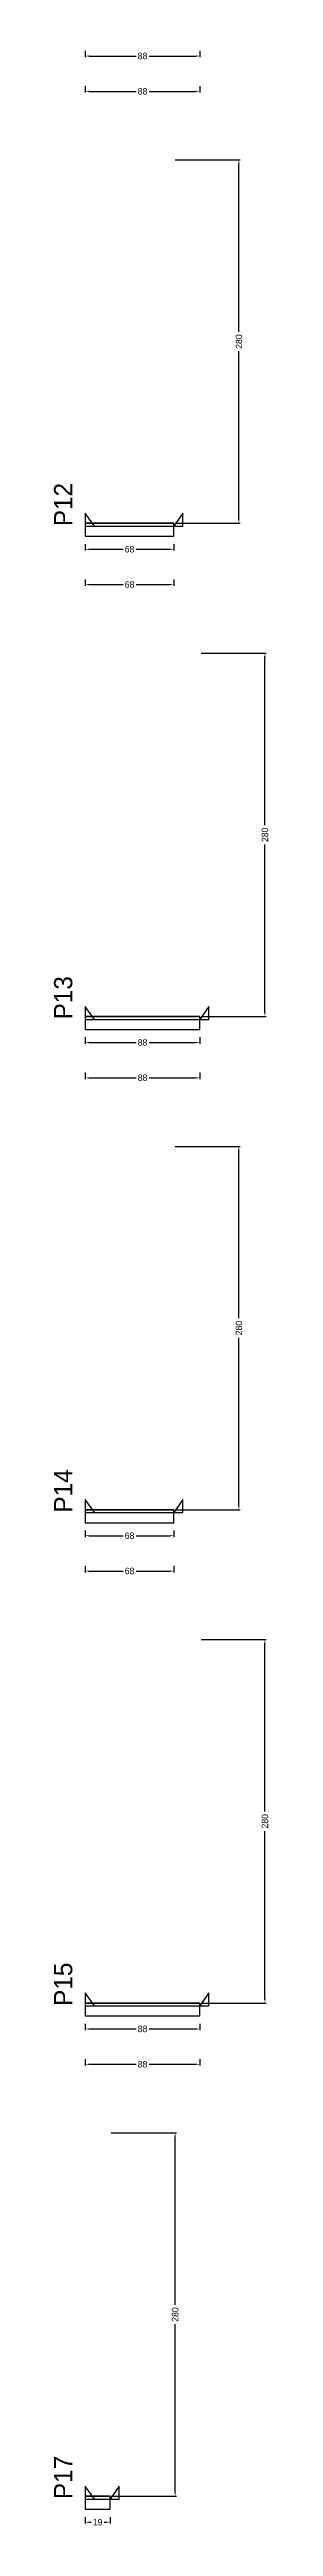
# Model space of a CAD drawing. Header units: centimetres. Extents: x -10500 to 4141, y -7986 to 295.
# Drawn here: x 3976 to 4141, y -5721 to -3813 of the extents above; entities that cross this region are included whole.
import ezdxf

# ---------------------------------------------------------------- set-up
doc = ezdxf.new("R2010")
doc.units = ezdxf.units.CM
for name, color, linetype in [('NOMENCLATURA', 7, 'Continuous'), ('SARR_2.2x10', 60, 'Continuous'), ('SARR_2.2x7', 40, 'Continuous')]:
    doc.layers.add(name, color=color, linetype=linetype)
doc.dimstyles.new('PAINEL-NOVA', dxfattribs={"dimtxt": 5, "dimasz": 3, "dimexe": 1, "dimexo": 1, "dimgap": 1, "dimtad": 1, "dimcen": 2.5, "dimazin": 3, "dimtfac": 1, "dimtmove": 0, "dimatfit": 3})

# ---------------------------------------------------------------- blocks, each defined once
blk = doc.blocks.new('_CLOSEDFILLED')
at = {"color": 0, "linetype": 'BYBLOCK'}
blk.add_solid([(-1, 0.16), (0, 0), (-1, -0.16)], dxfattribs=at)
blk = doc.blocks.new('*D281')
for p, q in [((4000, -3813.8), (4000, -3818.8)), ((4088, -3813.8), (4088, -3818.8)), ((4003, -3817.8), (4039, -3817.8)), ((4049, -3817.8), (4085, -3817.8))]:
    blk.add_line(p, q)
at = {"layer": 'Defpoints'}
for p in [(4000, -3812.8), (4088, -3812.8), (4000, -3817.8)]:
    blk.add_point(p, dxfattribs=at)
at = {"layer": 'SARR_2.2x10', "xscale": 3, "yscale": 3, "rotation": 180}
blk.add_blockref('_CLOSEDFILLED', (4000, -3817.8), dxfattribs=at)
at = {"layer": 'SARR_2.2x10', "xscale": 3, "yscale": 3}
blk.add_blockref('_CLOSEDFILLED', (4088, -3817.8), dxfattribs=at)
at = {"layer": 'SARR_2.2x10', "insert": (4044, -3817.8), "char_height": 5, "attachment_point": 5}
blk.add_mtext('88', dxfattribs=at)
blk = doc.blocks.new('*D286')
for p, q in [((4000, -3841), (4000, -3846)), ((4003, -3845), (4039, -3845)), ((4049, -3845), (4085, -3845)), ((4088, -3841), (4088, -3846))]:
    blk.add_line(p, q)
at = {"layer": 'Defpoints'}
for p in [(4000, -3840), (4000, -3845), (4088, -3840)]:
    blk.add_point(p, dxfattribs=at)
at = {"layer": 'SARR_2.2x10', "xscale": 3, "yscale": 3, "rotation": 180}
blk.add_blockref('_CLOSEDFILLED', (4000, -3845), dxfattribs=at)
at = {"layer": 'SARR_2.2x10', "xscale": 3, "yscale": 3}
blk.add_blockref('_CLOSEDFILLED', (4088, -3845), dxfattribs=at)
at = {"layer": 'SARR_2.2x10', "insert": (4044, -3845), "char_height": 5, "attachment_point": 5}
blk.add_mtext('88', dxfattribs=at)
blk = doc.blocks.new('*D307')
for p, q in [((4000, -4193.8), (4000, -4198.8)), ((4003, -4197.8), (4029, -4197.8)), ((4039, -4197.8), (4065, -4197.8)), ((4068, -4193.8), (4068, -4198.8))]:
    blk.add_line(p, q)
at = {"layer": 'Defpoints'}
for p in [(4000, -4192.8), (4000, -4197.8), (4068, -4192.8)]:
    blk.add_point(p, dxfattribs=at)
at = {"layer": 'SARR_2.2x10', "xscale": 3, "yscale": 3, "rotation": 180}
blk.add_blockref('_CLOSEDFILLED', (4000, -4197.8), dxfattribs=at)
at = {"layer": 'SARR_2.2x10', "xscale": 3, "yscale": 3}
blk.add_blockref('_CLOSEDFILLED', (4068, -4197.8), dxfattribs=at)
at = {"layer": 'SARR_2.2x10', "insert": (4034, -4197.8), "char_height": 5, "attachment_point": 5}
blk.add_mtext('68', dxfattribs=at)
blk = doc.blocks.new('*D308')
for p, q in [((4069, -3897.8), (4119, -3897.8)), ((4118, -4030.3), (4118, -3900.8)), ((4118, -4174.8), (4118, -4045.3)), ((4069, -4177.8), (4119, -4177.8))]:
    blk.add_line(p, q)
at = {"layer": 'Defpoints'}
for p in [(4068, -3897.8), (4068, -4177.8), (4118, -4177.8)]:
    blk.add_point(p, dxfattribs=at)
at = {"layer": 'SARR_2.2x10', "xscale": 3, "yscale": 3}
for p, rotation in [((4118, -3897.8), 90), ((4118, -4177.8), 270)]:
    blk.add_blockref('_CLOSEDFILLED', p, dxfattribs=dict(at, rotation=rotation))
at = {"layer": 'SARR_2.2x10', "insert": (4118, -4037.8), "char_height": 5, "attachment_point": 5, "rotation": 90}
blk.add_mtext('280', dxfattribs=at)
blk = doc.blocks.new('*D309')
for p, q in [((4069, -3897.8), (4119, -3897.8)), ((4118, -4030.3), (4118, -3900.8)), ((4118, -4174.8), (4118, -4045.3)), ((4069, -4177.8), (4119, -4177.8))]:
    blk.add_line(p, q)
at = {"layer": 'Defpoints'}
for p in [(4068, -3897.8), (4068, -4177.8), (4118, -4177.8)]:
    blk.add_point(p, dxfattribs=at)
at = {"layer": 'SARR_2.2x10', "xscale": 3, "yscale": 3}
for p, rotation in [((4118, -3897.8), 90), ((4118, -4177.8), 270)]:
    blk.add_blockref('_CLOSEDFILLED', p, dxfattribs=dict(at, rotation=rotation))
at = {"layer": 'SARR_2.2x10', "insert": (4118, -4037.8), "char_height": 5, "attachment_point": 5, "rotation": 90}
blk.add_mtext('280', dxfattribs=at)
blk = doc.blocks.new('*D310')
for p, q in [((4069, -3897.8), (4119, -3897.8)), ((4118, -4030.3), (4118, -3900.8)), ((4118, -4174.8), (4118, -4045.3)), ((4069, -4177.8), (4119, -4177.8))]:
    blk.add_line(p, q)
at = {"layer": 'Defpoints'}
for p in [(4068, -3897.8), (4068, -4177.8), (4118, -4177.8)]:
    blk.add_point(p, dxfattribs=at)
at = {"layer": 'SARR_2.2x10', "xscale": 3, "yscale": 3}
for p, rotation in [((4118, -3897.8), 90), ((4118, -4177.8), 270)]:
    blk.add_blockref('_CLOSEDFILLED', p, dxfattribs=dict(at, rotation=rotation))
at = {"layer": 'SARR_2.2x10', "insert": (4118, -4037.8), "char_height": 5, "attachment_point": 5, "rotation": 90}
blk.add_mtext('280', dxfattribs=at)
blk = doc.blocks.new('*D311')
for p, q in [((4069, -3897.8), (4119, -3897.8)), ((4118, -4030.3), (4118, -3900.8)), ((4118, -4174.8), (4118, -4045.3)), ((4069, -4177.8), (4119, -4177.8))]:
    blk.add_line(p, q)
at = {"layer": 'Defpoints'}
for p in [(4068, -3897.8), (4068, -4177.8), (4118, -4177.8)]:
    blk.add_point(p, dxfattribs=at)
at = {"layer": 'SARR_2.2x10', "xscale": 3, "yscale": 3}
for p, rotation in [((4118, -3897.8), 90), ((4118, -4177.8), 270)]:
    blk.add_blockref('_CLOSEDFILLED', p, dxfattribs=dict(at, rotation=rotation))
at = {"layer": 'SARR_2.2x10', "insert": (4118, -4037.8), "char_height": 5, "attachment_point": 5, "rotation": 90}
blk.add_mtext('280', dxfattribs=at)
blk = doc.blocks.new('*D312')
for p, q in [((4000, -4221), (4000, -4226)), ((4003, -4225), (4029, -4225)), ((4039, -4225), (4065, -4225)), ((4068, -4221), (4068, -4226))]:
    blk.add_line(p, q)
at = {"layer": 'Defpoints'}
for p in [(4000, -4220), (4000, -4225), (4068, -4220)]:
    blk.add_point(p, dxfattribs=at)
at = {"layer": 'SARR_2.2x10', "xscale": 3, "yscale": 3, "rotation": 180}
blk.add_blockref('_CLOSEDFILLED', (4000, -4225), dxfattribs=at)
at = {"layer": 'SARR_2.2x10', "xscale": 3, "yscale": 3}
blk.add_blockref('_CLOSEDFILLED', (4068, -4225), dxfattribs=at)
at = {"layer": 'SARR_2.2x10', "insert": (4034, -4225), "char_height": 5, "attachment_point": 5}
blk.add_mtext('68', dxfattribs=at)
blk = doc.blocks.new('GRA-E')
at = {"layer": 'SARR_2.2x7'}
blk.add_lwpolyline([(0, 0), (7, 0), (0, 10)], close=True, dxfattribs=at)
blk = doc.blocks.new('GRA-D')
at = {"layer": 'SARR_2.2x7'}
blk.add_lwpolyline([(0, 0), (7, 0), (7, 10)], close=True, dxfattribs=at)
blk = doc.blocks.new('*D333')
for p, q in [((4000, -4573.8), (4000, -4578.8)), ((4003, -4577.8), (4039, -4577.8)), ((4049, -4577.8), (4085, -4577.8)), ((4088, -4573.8), (4088, -4578.8))]:
    blk.add_line(p, q)
at = {"layer": 'Defpoints'}
for p in [(4000, -4572.8), (4000, -4577.8), (4088, -4572.8)]:
    blk.add_point(p, dxfattribs=at)
at = {"layer": 'SARR_2.2x10', "xscale": 3, "yscale": 3, "rotation": 180}
blk.add_blockref('_CLOSEDFILLED', (4000, -4577.8), dxfattribs=at)
at = {"layer": 'SARR_2.2x10', "xscale": 3, "yscale": 3}
blk.add_blockref('_CLOSEDFILLED', (4088, -4577.8), dxfattribs=at)
at = {"layer": 'SARR_2.2x10', "insert": (4044, -4577.8), "char_height": 5, "attachment_point": 5}
blk.add_mtext('88', dxfattribs=at)
blk = doc.blocks.new('*D334')
for p, q in [((4089, -4277.8), (4139, -4277.8)), ((4138, -4410.3), (4138, -4280.8)), ((4138, -4554.8), (4138, -4425.3)), ((4089, -4557.8), (4139, -4557.8))]:
    blk.add_line(p, q)
at = {"layer": 'Defpoints'}
for p in [(4088, -4277.8), (4088, -4557.8), (4138, -4557.8)]:
    blk.add_point(p, dxfattribs=at)
at = {"layer": 'SARR_2.2x10', "xscale": 3, "yscale": 3}
for p, rotation in [((4138, -4277.8), 90), ((4138, -4557.8), 270)]:
    blk.add_blockref('_CLOSEDFILLED', p, dxfattribs=dict(at, rotation=rotation))
at = {"layer": 'SARR_2.2x10', "insert": (4138, -4417.8), "char_height": 5, "attachment_point": 5, "rotation": 90}
blk.add_mtext('280', dxfattribs=at)
blk = doc.blocks.new('*D335')
for p, q in [((4089, -4277.8), (4139, -4277.8)), ((4138, -4410.3), (4138, -4280.8)), ((4138, -4554.8), (4138, -4425.3)), ((4089, -4557.8), (4139, -4557.8))]:
    blk.add_line(p, q)
at = {"layer": 'Defpoints'}
for p in [(4088, -4277.8), (4088, -4557.8), (4138, -4557.8)]:
    blk.add_point(p, dxfattribs=at)
at = {"layer": 'SARR_2.2x10', "xscale": 3, "yscale": 3}
for p, rotation in [((4138, -4277.8), 90), ((4138, -4557.8), 270)]:
    blk.add_blockref('_CLOSEDFILLED', p, dxfattribs=dict(at, rotation=rotation))
at = {"layer": 'SARR_2.2x10', "insert": (4138, -4417.8), "char_height": 5, "attachment_point": 5, "rotation": 90}
blk.add_mtext('280', dxfattribs=at)
blk = doc.blocks.new('*D336')
for p, q in [((4089, -4277.8), (4139, -4277.8)), ((4138, -4410.3), (4138, -4280.8)), ((4138, -4554.8), (4138, -4425.3)), ((4089, -4557.8), (4139, -4557.8))]:
    blk.add_line(p, q)
at = {"layer": 'Defpoints'}
for p in [(4088, -4277.8), (4088, -4557.8), (4138, -4557.8)]:
    blk.add_point(p, dxfattribs=at)
at = {"layer": 'SARR_2.2x10', "xscale": 3, "yscale": 3}
for p, rotation in [((4138, -4277.8), 90), ((4138, -4557.8), 270)]:
    blk.add_blockref('_CLOSEDFILLED', p, dxfattribs=dict(at, rotation=rotation))
at = {"layer": 'SARR_2.2x10', "insert": (4138, -4417.8), "char_height": 5, "attachment_point": 5, "rotation": 90}
blk.add_mtext('280', dxfattribs=at)
blk = doc.blocks.new('*D337')
for p, q in [((4089, -4277.8), (4139, -4277.8)), ((4138, -4410.3), (4138, -4280.8)), ((4138, -4554.8), (4138, -4425.3)), ((4089, -4557.8), (4139, -4557.8))]:
    blk.add_line(p, q)
at = {"layer": 'Defpoints'}
for p in [(4088, -4277.8), (4088, -4557.8), (4138, -4557.8)]:
    blk.add_point(p, dxfattribs=at)
at = {"layer": 'SARR_2.2x10', "xscale": 3, "yscale": 3}
for p, rotation in [((4138, -4277.8), 90), ((4138, -4557.8), 270)]:
    blk.add_blockref('_CLOSEDFILLED', p, dxfattribs=dict(at, rotation=rotation))
at = {"layer": 'SARR_2.2x10', "insert": (4138, -4417.8), "char_height": 5, "attachment_point": 5, "rotation": 90}
blk.add_mtext('280', dxfattribs=at)
blk = doc.blocks.new('*D338')
for p, q in [((4000, -4601), (4000, -4606)), ((4003, -4605), (4039, -4605)), ((4049, -4605), (4085, -4605)), ((4088, -4601), (4088, -4606))]:
    blk.add_line(p, q)
at = {"layer": 'Defpoints'}
for p in [(4000, -4600), (4000, -4605), (4088, -4600)]:
    blk.add_point(p, dxfattribs=at)
at = {"layer": 'SARR_2.2x10', "xscale": 3, "yscale": 3, "rotation": 180}
blk.add_blockref('_CLOSEDFILLED', (4000, -4605), dxfattribs=at)
at = {"layer": 'SARR_2.2x10', "xscale": 3, "yscale": 3}
blk.add_blockref('_CLOSEDFILLED', (4088, -4605), dxfattribs=at)
at = {"layer": 'SARR_2.2x10', "insert": (4044, -4605), "char_height": 5, "attachment_point": 5}
blk.add_mtext('88', dxfattribs=at)
blk = doc.blocks.new('*D359')
for p, q in [((4000, -4953.8), (4000, -4958.8)), ((4003, -4957.8), (4029, -4957.8)), ((4039, -4957.8), (4065, -4957.8)), ((4068, -4953.8), (4068, -4958.8))]:
    blk.add_line(p, q)
at = {"layer": 'Defpoints'}
for p in [(4000, -4952.8), (4000, -4957.8), (4068, -4952.8)]:
    blk.add_point(p, dxfattribs=at)
at = {"layer": 'SARR_2.2x10', "xscale": 3, "yscale": 3, "rotation": 180}
blk.add_blockref('_CLOSEDFILLED', (4000, -4957.8), dxfattribs=at)
at = {"layer": 'SARR_2.2x10', "xscale": 3, "yscale": 3}
blk.add_blockref('_CLOSEDFILLED', (4068, -4957.8), dxfattribs=at)
at = {"layer": 'SARR_2.2x10', "insert": (4034, -4957.8), "char_height": 5, "attachment_point": 5}
blk.add_mtext('68', dxfattribs=at)
blk = doc.blocks.new('*D360')
for p, q in [((4069, -4657.8), (4119, -4657.8)), ((4118, -4790.3), (4118, -4660.8)), ((4118, -4934.8), (4118, -4805.3)), ((4069, -4937.8), (4119, -4937.8))]:
    blk.add_line(p, q)
at = {"layer": 'Defpoints'}
for p in [(4068, -4657.8), (4068, -4937.8), (4118, -4937.8)]:
    blk.add_point(p, dxfattribs=at)
at = {"layer": 'SARR_2.2x10', "xscale": 3, "yscale": 3}
for p, rotation in [((4118, -4657.8), 90), ((4118, -4937.8), 270)]:
    blk.add_blockref('_CLOSEDFILLED', p, dxfattribs=dict(at, rotation=rotation))
at = {"layer": 'SARR_2.2x10', "insert": (4118, -4797.8), "char_height": 5, "attachment_point": 5, "rotation": 90}
blk.add_mtext('280', dxfattribs=at)
blk = doc.blocks.new('*D361')
for p, q in [((4069, -4657.8), (4119, -4657.8)), ((4118, -4790.3), (4118, -4660.8)), ((4118, -4934.8), (4118, -4805.3)), ((4069, -4937.8), (4119, -4937.8))]:
    blk.add_line(p, q)
at = {"layer": 'Defpoints'}
for p in [(4068, -4657.8), (4068, -4937.8), (4118, -4937.8)]:
    blk.add_point(p, dxfattribs=at)
at = {"layer": 'SARR_2.2x10', "xscale": 3, "yscale": 3}
for p, rotation in [((4118, -4657.8), 90), ((4118, -4937.8), 270)]:
    blk.add_blockref('_CLOSEDFILLED', p, dxfattribs=dict(at, rotation=rotation))
at = {"layer": 'SARR_2.2x10', "insert": (4118, -4797.8), "char_height": 5, "attachment_point": 5, "rotation": 90}
blk.add_mtext('280', dxfattribs=at)
blk = doc.blocks.new('*D362')
for p, q in [((4069, -4657.8), (4119, -4657.8)), ((4118, -4790.3), (4118, -4660.8)), ((4118, -4934.8), (4118, -4805.3)), ((4069, -4937.8), (4119, -4937.8))]:
    blk.add_line(p, q)
at = {"layer": 'Defpoints'}
for p in [(4068, -4657.8), (4068, -4937.8), (4118, -4937.8)]:
    blk.add_point(p, dxfattribs=at)
at = {"layer": 'SARR_2.2x10', "xscale": 3, "yscale": 3}
for p, rotation in [((4118, -4657.8), 90), ((4118, -4937.8), 270)]:
    blk.add_blockref('_CLOSEDFILLED', p, dxfattribs=dict(at, rotation=rotation))
at = {"layer": 'SARR_2.2x10', "insert": (4118, -4797.8), "char_height": 5, "attachment_point": 5, "rotation": 90}
blk.add_mtext('280', dxfattribs=at)
blk = doc.blocks.new('*D363')
for p, q in [((4069, -4657.8), (4119, -4657.8)), ((4118, -4790.3), (4118, -4660.8)), ((4118, -4934.8), (4118, -4805.3)), ((4069, -4937.8), (4119, -4937.8))]:
    blk.add_line(p, q)
at = {"layer": 'Defpoints'}
for p in [(4068, -4657.8), (4068, -4937.8), (4118, -4937.8)]:
    blk.add_point(p, dxfattribs=at)
at = {"layer": 'SARR_2.2x10', "xscale": 3, "yscale": 3}
for p, rotation in [((4118, -4657.8), 90), ((4118, -4937.8), 270)]:
    blk.add_blockref('_CLOSEDFILLED', p, dxfattribs=dict(at, rotation=rotation))
at = {"layer": 'SARR_2.2x10', "insert": (4118, -4797.8), "char_height": 5, "attachment_point": 5, "rotation": 90}
blk.add_mtext('280', dxfattribs=at)
blk = doc.blocks.new('*D364')
for p, q in [((4000, -4981), (4000, -4986)), ((4003, -4985), (4029, -4985)), ((4039, -4985), (4065, -4985)), ((4068, -4981), (4068, -4986))]:
    blk.add_line(p, q)
at = {"layer": 'Defpoints'}
for p in [(4000, -4980), (4068, -4980), (4000, -4985)]:
    blk.add_point(p, dxfattribs=at)
at = {"layer": 'SARR_2.2x10', "xscale": 3, "yscale": 3, "rotation": 180}
blk.add_blockref('_CLOSEDFILLED', (4000, -4985), dxfattribs=at)
at = {"layer": 'SARR_2.2x10', "xscale": 3, "yscale": 3}
blk.add_blockref('_CLOSEDFILLED', (4068, -4985), dxfattribs=at)
at = {"layer": 'SARR_2.2x10', "insert": (4034, -4985), "char_height": 5, "attachment_point": 5}
blk.add_mtext('68', dxfattribs=at)
blk = doc.blocks.new('*D385')
for p, q in [((4000, -5333.8), (4000, -5338.8)), ((4003, -5337.8), (4039, -5337.8)), ((4049, -5337.8), (4085, -5337.8)), ((4088, -5333.8), (4088, -5338.8))]:
    blk.add_line(p, q)
at = {"layer": 'Defpoints'}
for p in [(4000, -5332.8), (4000, -5337.8), (4088, -5332.8)]:
    blk.add_point(p, dxfattribs=at)
at = {"layer": 'SARR_2.2x10', "xscale": 3, "yscale": 3, "rotation": 180}
blk.add_blockref('_CLOSEDFILLED', (4000, -5337.8), dxfattribs=at)
at = {"layer": 'SARR_2.2x10', "xscale": 3, "yscale": 3}
blk.add_blockref('_CLOSEDFILLED', (4088, -5337.8), dxfattribs=at)
at = {"layer": 'SARR_2.2x10', "insert": (4044, -5337.8), "char_height": 5, "attachment_point": 5}
blk.add_mtext('88', dxfattribs=at)
blk = doc.blocks.new('*D386')
for p, q in [((4089, -5037.8), (4139, -5037.8)), ((4138, -5170.3), (4138, -5040.8)), ((4138, -5314.8), (4138, -5185.3)), ((4089, -5317.8), (4139, -5317.8))]:
    blk.add_line(p, q)
at = {"layer": 'Defpoints'}
for p in [(4088, -5037.8), (4088, -5317.8), (4138, -5317.8)]:
    blk.add_point(p, dxfattribs=at)
at = {"layer": 'SARR_2.2x10', "xscale": 3, "yscale": 3}
for p, rotation in [((4138, -5037.8), 90), ((4138, -5317.8), 270)]:
    blk.add_blockref('_CLOSEDFILLED', p, dxfattribs=dict(at, rotation=rotation))
at = {"layer": 'SARR_2.2x10', "insert": (4138, -5177.8), "char_height": 5, "attachment_point": 5, "rotation": 90}
blk.add_mtext('280', dxfattribs=at)
blk = doc.blocks.new('*D387')
for p, q in [((4089, -5037.8), (4139, -5037.8)), ((4138, -5170.3), (4138, -5040.8)), ((4138, -5314.8), (4138, -5185.3)), ((4089, -5317.8), (4139, -5317.8))]:
    blk.add_line(p, q)
at = {"layer": 'Defpoints'}
for p in [(4088, -5037.8), (4088, -5317.8), (4138, -5317.8)]:
    blk.add_point(p, dxfattribs=at)
at = {"layer": 'SARR_2.2x10', "xscale": 3, "yscale": 3}
for p, rotation in [((4138, -5037.8), 90), ((4138, -5317.8), 270)]:
    blk.add_blockref('_CLOSEDFILLED', p, dxfattribs=dict(at, rotation=rotation))
at = {"layer": 'SARR_2.2x10', "insert": (4138, -5177.8), "char_height": 5, "attachment_point": 5, "rotation": 90}
blk.add_mtext('280', dxfattribs=at)
blk = doc.blocks.new('*D388')
for p, q in [((4089, -5037.8), (4139, -5037.8)), ((4138, -5170.3), (4138, -5040.8)), ((4138, -5314.8), (4138, -5185.3)), ((4089, -5317.8), (4139, -5317.8))]:
    blk.add_line(p, q)
at = {"layer": 'Defpoints'}
for p in [(4088, -5037.8), (4088, -5317.8), (4138, -5317.8)]:
    blk.add_point(p, dxfattribs=at)
at = {"layer": 'SARR_2.2x10', "xscale": 3, "yscale": 3}
for p, rotation in [((4138, -5037.8), 90), ((4138, -5317.8), 270)]:
    blk.add_blockref('_CLOSEDFILLED', p, dxfattribs=dict(at, rotation=rotation))
at = {"layer": 'SARR_2.2x10', "insert": (4138, -5177.8), "char_height": 5, "attachment_point": 5, "rotation": 90}
blk.add_mtext('280', dxfattribs=at)
blk = doc.blocks.new('*D389')
for p, q in [((4089, -5037.8), (4139, -5037.8)), ((4138, -5170.3), (4138, -5040.8)), ((4138, -5314.8), (4138, -5185.3)), ((4089, -5317.8), (4139, -5317.8))]:
    blk.add_line(p, q)
at = {"layer": 'Defpoints'}
for p in [(4088, -5037.8), (4088, -5317.8), (4138, -5317.8)]:
    blk.add_point(p, dxfattribs=at)
at = {"layer": 'SARR_2.2x10', "xscale": 3, "yscale": 3}
for p, rotation in [((4138, -5037.8), 90), ((4138, -5317.8), 270)]:
    blk.add_blockref('_CLOSEDFILLED', p, dxfattribs=dict(at, rotation=rotation))
at = {"layer": 'SARR_2.2x10', "insert": (4138, -5177.8), "char_height": 5, "attachment_point": 5, "rotation": 90}
blk.add_mtext('280', dxfattribs=at)
blk = doc.blocks.new('*D390')
for p, q in [((4000, -5361), (4000, -5366)), ((4088, -5361), (4088, -5366)), ((4003, -5365), (4039, -5365)), ((4049, -5365), (4085, -5365))]:
    blk.add_line(p, q)
at = {"layer": 'Defpoints'}
for p in [(4000, -5360), (4088, -5360), (4000, -5365)]:
    blk.add_point(p, dxfattribs=at)
at = {"layer": 'SARR_2.2x10', "xscale": 3, "yscale": 3, "rotation": 180}
blk.add_blockref('_CLOSEDFILLED', (4000, -5365), dxfattribs=at)
at = {"layer": 'SARR_2.2x10', "xscale": 3, "yscale": 3}
blk.add_blockref('_CLOSEDFILLED', (4088, -5365), dxfattribs=at)
at = {"layer": 'SARR_2.2x10', "insert": (4044, -5365), "char_height": 5, "attachment_point": 5}
blk.add_mtext('88', dxfattribs=at)
blk = doc.blocks.new('*D411')
for p, q in [((4000, -5713.8), (4000, -5718.8)), ((4003, -5717.8), (4004.5, -5717.8)), ((4014.5, -5717.8), (4016, -5717.8)), ((4019, -5713.8), (4019, -5718.8))]:
    blk.add_line(p, q)
at = {"layer": 'Defpoints'}
for p in [(4000, -5712.8), (4000, -5717.8), (4019, -5712.8)]:
    blk.add_point(p, dxfattribs=at)
at = {"layer": 'SARR_2.2x10', "xscale": 3, "yscale": 3, "rotation": 180}
blk.add_blockref('_CLOSEDFILLED', (4000, -5717.8), dxfattribs=at)
at = {"layer": 'SARR_2.2x10', "xscale": 3, "yscale": 3}
blk.add_blockref('_CLOSEDFILLED', (4019, -5717.8), dxfattribs=at)
at = {"layer": 'SARR_2.2x10', "insert": (4009.5, -5717.8), "char_height": 5, "attachment_point": 5}
blk.add_mtext('19', dxfattribs=at)
blk = doc.blocks.new('*D412')
for p, q in [((4020, -5417.8), (4070, -5417.8)), ((4069, -5550.3), (4069, -5420.8)), ((4069, -5694.8), (4069, -5565.3)), ((4020, -5697.8), (4070, -5697.8))]:
    blk.add_line(p, q)
at = {"layer": 'Defpoints'}
for p in [(4019, -5417.8), (4019, -5697.8), (4069, -5697.8)]:
    blk.add_point(p, dxfattribs=at)
at = {"layer": 'SARR_2.2x10', "xscale": 3, "yscale": 3}
for p, rotation in [((4069, -5417.8), 90), ((4069, -5697.8), 270)]:
    blk.add_blockref('_CLOSEDFILLED', p, dxfattribs=dict(at, rotation=rotation))
at = {"layer": 'SARR_2.2x10', "insert": (4069, -5557.8), "char_height": 5, "attachment_point": 5, "rotation": 90}
blk.add_mtext('280', dxfattribs=at)
blk = doc.blocks.new('*D413')
for p, q in [((4020, -5417.8), (4070, -5417.8)), ((4069, -5550.3), (4069, -5420.8)), ((4069, -5694.8), (4069, -5565.3)), ((4020, -5697.8), (4070, -5697.8))]:
    blk.add_line(p, q)
at = {"layer": 'Defpoints'}
for p in [(4019, -5417.8), (4019, -5697.8), (4069, -5697.8)]:
    blk.add_point(p, dxfattribs=at)
at = {"layer": 'SARR_2.2x10', "xscale": 3, "yscale": 3}
for p, rotation in [((4069, -5417.8), 90), ((4069, -5697.8), 270)]:
    blk.add_blockref('_CLOSEDFILLED', p, dxfattribs=dict(at, rotation=rotation))
at = {"layer": 'SARR_2.2x10', "insert": (4069, -5557.8), "char_height": 5, "attachment_point": 5, "rotation": 90}
blk.add_mtext('280', dxfattribs=at)
blk = doc.blocks.new('*D414')
for p, q in [((4020, -5417.8), (4070, -5417.8)), ((4069, -5550.3), (4069, -5420.8)), ((4069, -5694.8), (4069, -5565.3)), ((4020, -5697.8), (4070, -5697.8))]:
    blk.add_line(p, q)
at = {"layer": 'Defpoints'}
for p in [(4019, -5417.8), (4019, -5697.8), (4069, -5697.8)]:
    blk.add_point(p, dxfattribs=at)
at = {"layer": 'SARR_2.2x10', "xscale": 3, "yscale": 3}
for p, rotation in [((4069, -5417.8), 90), ((4069, -5697.8), 270)]:
    blk.add_blockref('_CLOSEDFILLED', p, dxfattribs=dict(at, rotation=rotation))
at = {"layer": 'SARR_2.2x10', "insert": (4069, -5557.8), "char_height": 5, "attachment_point": 5, "rotation": 90}
blk.add_mtext('280', dxfattribs=at)
blk = doc.blocks.new('*D415')
for p, q in [((4020, -5417.8), (4070, -5417.8)), ((4069, -5550.3), (4069, -5420.8)), ((4069, -5694.8), (4069, -5565.3)), ((4020, -5697.8), (4070, -5697.8))]:
    blk.add_line(p, q)
at = {"layer": 'Defpoints'}
for p in [(4019, -5417.8), (4019, -5697.8), (4069, -5697.8)]:
    blk.add_point(p, dxfattribs=at)
at = {"layer": 'SARR_2.2x10', "xscale": 3, "yscale": 3}
for p, rotation in [((4069, -5417.8), 90), ((4069, -5697.8), 270)]:
    blk.add_blockref('_CLOSEDFILLED', p, dxfattribs=dict(at, rotation=rotation))
at = {"layer": 'SARR_2.2x10', "insert": (4069, -5557.8), "char_height": 5, "attachment_point": 5, "rotation": 90}
blk.add_mtext('280', dxfattribs=at)

msp = doc.modelspace()

# ---------------------------------------------------------------- linework, layer by layer
at = {"layer": 'SARR_2.2x10'}
for p, q in [((4068, -4177.8), (4000, -4177.8)), ((4000, -4177.8), (4000, -4187.8)), ((4068, -4187.8), (4068, -4177.8)), ((4000, -4187.8), (4068, -4187.8)), ((4088, -4557.8), (4000, -4557.8)), ((4000, -4557.8), (4000, -4567.8)), ((4088, -4567.8), (4088, -4557.8)), ((4000, -4567.8), (4088, -4567.8)), ((4068, -4937.8), (4000, -4937.8)), ((4000, -4937.8), (4000, -4947.8)), ((4068, -4947.8), (4068, -4937.8)), ((4000, -4947.8), (4068, -4947.8)), ((4088, -5317.8), (4000, -5317.8)), ((4000, -5317.8), (4000, -5327.8)), ((4088, -5327.8), (4088, -5317.8)), ((4000, -5327.8), (4088, -5327.8)), ((4019, -5697.8), (4000, -5697.8)), ((4000, -5697.8), (4000, -5707.8)), ((4019, -5707.8), (4019, -5697.8)), ((4000, -5707.8), (4019, -5707.8))]:
    msp.add_line(p, q, dxfattribs=at)
at = {"layer": 'SARR_2.2x7'}
for p, q in [((4068, -4177.8), (4000, -4177.8)), ((4000, -4177.8), (4000, -4180)), ((4000, -4177.8), (4007, -4177.8)), ((4000, -4177.8), (4007, -4177.8)), ((4000, -4177.8), (4007, -4177.8)), ((4000, -4177.8), (4007, -4177.8)), ((4007, -4177.8), (4068, -4177.8)), ((4007, -4177.8), (4068, -4177.8)), ((4007, -4177.8), (4068, -4177.8)), ((4007, -4177.8), (4068, -4177.8)), ((4068, -4180), (4068, -4177.8)), ((4000, -4180), (4068, -4180)), ((4088, -4557.8), (4000, -4557.8)), ((4000, -4557.8), (4000, -4560)), ((4000, -4557.8), (4007, -4557.8)), ((4000, -4557.8), (4007, -4557.8)), ((4000, -4557.8), (4007, -4557.8)), ((4000, -4557.8), (4007, -4557.8)), ((4000, -4560), (4088, -4560)), ((4007, -4557.8), (4088, -4557.8)), ((4007, -4557.8), (4088, -4557.8)), ((4007, -4557.8), (4088, -4557.8)), ((4007, -4557.8), (4088, -4557.8)), ((4088, -4560), (4088, -4557.8)), ((4068, -4937.8), (4000, -4937.8)), ((4000, -4937.8), (4000, -4940)), ((4000, -4937.8), (4007, -4937.8)), ((4000, -4937.8), (4007, -4937.8)), ((4000, -4937.8), (4007, -4937.8)), ((4000, -4937.8), (4007, -4937.8)), ((4000, -4940), (4068, -4940)), ((4007, -4937.8), (4068, -4937.8)), ((4007, -4937.8), (4068, -4937.8)), ((4007, -4937.8), (4068, -4937.8)), ((4007, -4937.8), (4068, -4937.8)), ((4068, -4940), (4068, -4937.8)), ((4088, -5317.8), (4000, -5317.8)), ((4000, -5317.8), (4000, -5320)), ((4000, -5317.8), (4007, -5317.8)), ((4000, -5317.8), (4007, -5317.8)), ((4000, -5317.8), (4007, -5317.8)), ((4000, -5317.8), (4007, -5317.8)), ((4000, -5320), (4088, -5320)), ((4007, -5317.8), (4088, -5317.8)), ((4007, -5317.8), (4088, -5317.8)), ((4007, -5317.8), (4088, -5317.8)), ((4007, -5317.8), (4088, -5317.8)), ((4088, -5320), (4088, -5317.8)), ((4019, -5697.8), (4000, -5697.8)), ((4000, -5697.8), (4000, -5700)), ((4000, -5697.8), (4007, -5697.8)), ((4000, -5697.8), (4007, -5697.8)), ((4000, -5697.8), (4007, -5697.8)), ((4000, -5697.8), (4007, -5697.8)), ((4000, -5700), (4019, -5700)), ((4007, -5697.8), (4019, -5697.8)), ((4007, -5697.8), (4019, -5697.8)), ((4007, -5697.8), (4019, -5697.8)), ((4007, -5697.8), (4019, -5697.8)), ((4019, -5700), (4019, -5697.8))]:
    msp.add_line(p, q, dxfattribs=at)

# ---------------------------------------------------------------- block references
for name, p in [('GRA-E', (4000, -4180)), ('GRA-D', (4068, -4180)), ('GRA-E', (4000, -4560)), ('GRA-D', (4088, -4560)), ('GRA-E', (4000, -4940)), ('GRA-D', (4068, -4940)), ('GRA-E', (4000, -5320)), ('GRA-D', (4088, -5320)), ('GRA-E', (4000, -5700)), ('GRA-D', (4019, -5700))]:
    msp.add_blockref(name, p, dxfattribs=at)

# ---------------------------------------------------------------- texts
at = {"layer": 'NOMENCLATURA'}
for s, p in [('P12', (3990, -4180)), ('P13', (3990, -4560)), ('P14', (3990, -4940)), ('P15', (3990, -5320)), ('P17', (3990, -5700))]:
    msp.add_text(s, height=14, rotation=90, dxfattribs=at).set_placement(p)

# ---------------------------------------------------------------- dimensions: what is measured, and where the dimension line sits
at = {"layer": 'SARR_2.2x10'}
for base, p1, p2, picture, middle in [((4000, -3817.8), (4000, -3812.8), (4088, -3812.8), '*D281', (4044, -3817.8)), ((4000, -3845), (4000, -3840), (4088, -3840), '*D286', (4044, -3845)), ((4000, -4197.8), (4000, -4192.8), (4068, -4192.8), '*D307', (4034, -4197.8)), ((4000, -4225), (4000, -4220), (4068, -4220), '*D312', (4034, -4225)), ((4000, -4577.8), (4000, -4572.8), (4088, -4572.8), '*D333', (4044, -4577.8)), ((4000, -4605), (4000, -4600), (4088, -4600), '*D338', (4044, -4605)), ((4000, -4957.8), (4000, -4952.8), (4068, -4952.8), '*D359', (4034, -4957.8)), ((4000, -4985), (4000, -4980), (4068, -4980), '*D364', (4034, -4985)), ((4000, -5337.8), (4000, -5332.8), (4088, -5332.8), '*D385', (4044, -5337.8)), ((4000, -5365), (4000, -5360), (4088, -5360), '*D390', (4044, -5365)), ((4000, -5717.8), (4000, -5712.8), (4019, -5712.8), '*D411', (4009.5, -5717.8))]:
    dim = msp.add_linear_dim(base=base, p1=p1, p2=p2, dimstyle='PAINEL-NOVA', dxfattribs=at)
    dim.commit()
    dim.dimension.update_dxf_attribs({"geometry": picture, "text_midpoint": middle})
for base, p1, p2, picture, middle in [((4118, -4177.8), (4068, -4177.8), (4068, -3897.8), '*D308', (4118, -4037.8)), ((4118, -4177.8), (4068, -4177.8), (4068, -3897.8), '*D309', (4118, -4037.8)), ((4118, -4177.8), (4068, -4177.8), (4068, -3897.8), '*D310', (4118, -4037.8)), ((4118, -4177.8), (4068, -4177.8), (4068, -3897.8), '*D311', (4118, -4037.8)), ((4138, -4557.8), (4088, -4557.8), (4088, -4277.8), '*D334', (4138, -4417.8)), ((4138, -4557.8), (4088, -4557.8), (4088, -4277.8), '*D335', (4138, -4417.8)), ((4138, -4557.8), (4088, -4557.8), (4088, -4277.8), '*D336', (4138, -4417.8)), ((4138, -4557.8), (4088, -4557.8), (4088, -4277.8), '*D337', (4138, -4417.8)), ((4118, -4937.8), (4068, -4937.8), (4068, -4657.8), '*D360', (4118, -4797.8)), ((4118, -4937.8), (4068, -4937.8), (4068, -4657.8), '*D361', (4118, -4797.8)), ((4118, -4937.8), (4068, -4937.8), (4068, -4657.8), '*D362', (4118, -4797.8)), ((4118, -4937.8), (4068, -4937.8), (4068, -4657.8), '*D363', (4118, -4797.8)), ((4138, -5317.8), (4088, -5317.8), (4088, -5037.8), '*D386', (4138, -5177.8)), ((4138, -5317.8), (4088, -5317.8), (4088, -5037.8), '*D387', (4138, -5177.8)), ((4138, -5317.8), (4088, -5317.8), (4088, -5037.8), '*D388', (4138, -5177.8)), ((4138, -5317.8), (4088, -5317.8), (4088, -5037.8), '*D389', (4138, -5177.8)), ((4069, -5697.8), (4019, -5697.8), (4019, -5417.8), '*D412', (4069, -5557.8)), ((4069, -5697.8), (4019, -5697.8), (4019, -5417.8), '*D413', (4069, -5557.8)), ((4069, -5697.8), (4019, -5697.8), (4019, -5417.8), '*D414', (4069, -5557.8)), ((4069, -5697.8), (4019, -5697.8), (4019, -5417.8), '*D415', (4069, -5557.8))]:
    dim = msp.add_linear_dim(base=base, p1=p1, p2=p2, angle=90, dimstyle='PAINEL-NOVA', dxfattribs=at)
    dim.commit()
    dim.dimension.update_dxf_attribs({"geometry": picture, "text_midpoint": middle})

doc.saveas('drawing.dxf')
